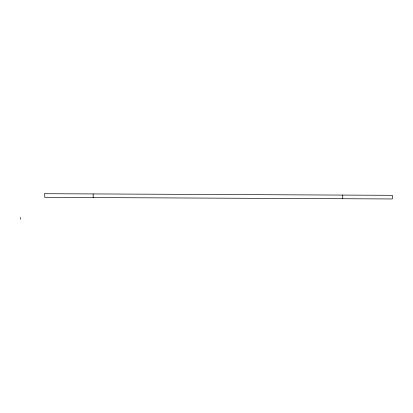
<?xml version="1.0" encoding="UTF-8"?>
<svg xmlns="http://www.w3.org/2000/svg" width="413" height="413" viewBox="0 0 413 413"><rect width="100%" height="100%" fill="white"/><g stroke="black" fill="none" stroke-linecap="round" stroke-linejoin="round"><path stroke-width="0.62" d="M93.162 197.574L93.178 193.929M342.723 198.73L342.738 195.086M20.65 217.47L20.65 219.293M44.738 193.707L44.718 197.352L392.335 198.958L392.35 195.313L44.738 193.707"/></g></svg>
